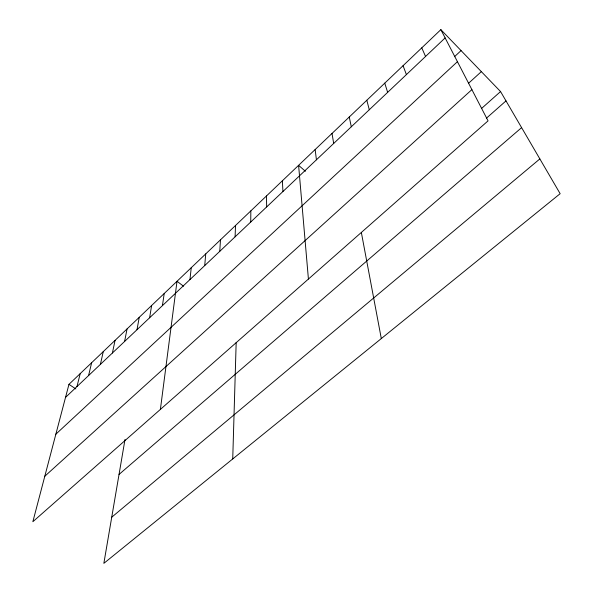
<?xml version="1.0" encoding="UTF-8"?>
<svg xmlns="http://www.w3.org/2000/svg" width="593" height="593" viewBox="0 0 593 593"><rect width="100%" height="100%" fill="white"/><g stroke="black" fill="none" stroke-linecap="round" stroke-linejoin="round"><path stroke-width="0.89" d="M250.728 222.019L250.839 210.878M232.73 458.938L236.177 342.509M235.095 236.822L235.517 225.488M219.758 251.343L220.485 239.824M204.718 265.59L205.727 253.9M189.953 279.57L191.242 267.717M160.392 409.407L177.018 281.282L183.519 286.204M162.423 305.64L164.224 293.483M149.606 317.781L151.63 305.491M125.012 439.443L103.849 563.35L560.148 193.689L500.551 91.552L440.851 29.65L68.958 384.346L32.852 521.721L488.061 120.861L440.851 29.65M136.998 329.715L139.244 317.307M124.597 341.464L127.058 328.93M112.396 353.013L115.064 340.367M100.395 364.376L103.264 351.627M88.587 375.562L91.648 362.701M76.964 386.569L80.211 373.612M65.526 397.399L445.135 37.922M454.475 56.72L461.05 50.598M55.853 434.195L457.433 61.679M468.426 83.391L481.338 71.634M44.809 476.231L471.887 89.625M481.546 108.475L500.551 91.552M486.527 118.096L505.999 100.899M119.037 474.422L521.603 127.636M111.729 517.215L539.86 158.917M68.958 384.346L75.837 388.934M305.395 171.281L298.598 165.321L308.419 279.051M421.764 47.855L425.559 56.461M403.07 65.69L406.405 74.599M384.761 83.146L387.644 92.36M366.822 100.254L369.283 109.749M349.255 117.014L351.301 126.783M361.367 232.567L381.306 338.573M332.028 133.44L333.681 143.469M315.15 149.54L316.425 159.813M282.372 180.806L282.928 191.532M266.45 195.986L266.672 206.927"/></g></svg>
